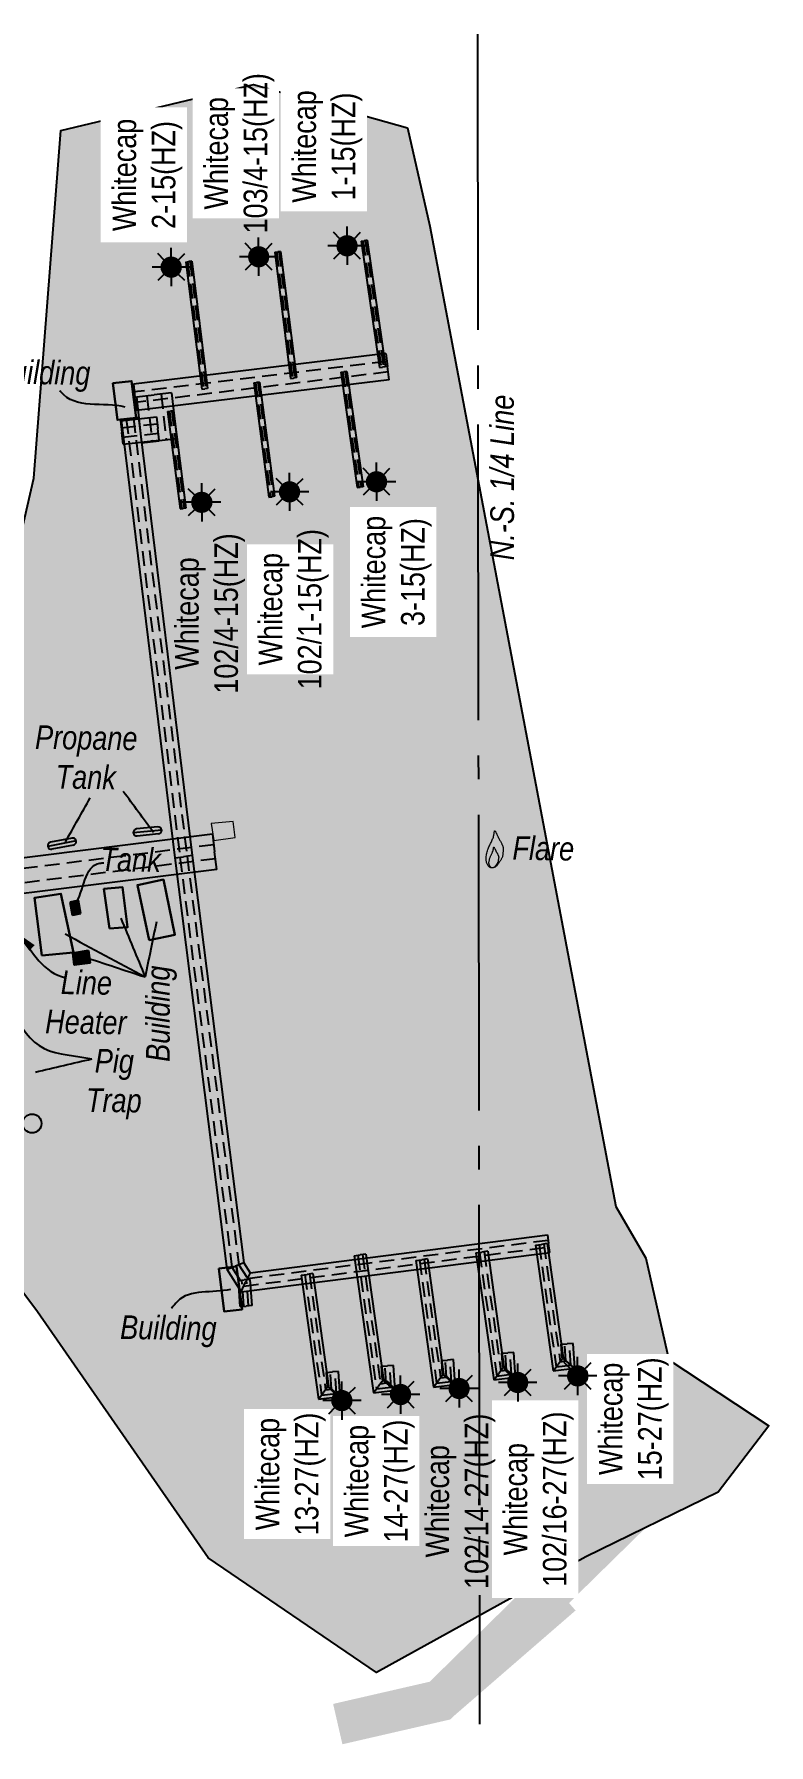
# Model space of a CAD drawing. Extents: x 504673 to 506635, y 6024637 to 6026394.
# Drawn here: x 506324 to 506635, y 6024744 to 6025468 of the extents above; entities that cross this region are included whole.
import ezdxf

# ---------------------------------------------------------------- set-up
doc = ezdxf.new("R2010")
doc.units = 0
doc.header["$LTSCALE"] = 5
doc.linetypes.add('DASHED4', pattern=[1.875, 1.25, -0.625])
doc.linetypes.add('foc-QUARTERLINE', pattern=[33, 25, -3, 2, -3])
doc.layers.get('Defpoints').update_dxf_attribs({"color": 9})
for name, color, linetype, lineweight in [('AS-GENERAL', 48, 'Continuous', 18), ('C-WS-T', 13, 'Continuous', 9), ('T-TEXT', 48, 'Continuous', 18)]:
    doc.layers.add(name, color=color, linetype=linetype, lineweight=lineweight)
for name, color, linetype, true_color in [('AS-PIPE-RACK', 7, 'Continuous', 0xc48aff), ('AS-STRUCTURE-H', 7, 'Continuous', 0xa8a8a8), ('AS-STRUCTURE-T', 7, 'Continuous', 0x454545)]:
    doc.layers.add(name, color=color, linetype=linetype, true_color=true_color)
for name, color, linetype in [('AS-ROADS', 254, 'Continuous'), ('AS-SYMBOL', 7, 'Continuous'), ('C-WS-S', 8, 'Continuous'), ('L-MON', 1, 'Continuous'), ('L-SECQ', 8, 'foc-QUARTERLINE')]:
    doc.layers.add(name, color=color, linetype=linetype)
doc.layers.add('AS-STRUCTURE', color=7, linetype='Continuous', lineweight=30, true_color=0x595959)
doc.styles.add('80CG', font='ARIALN.TTF', dxfattribs={"height": 10})
doc.styles.add('80L', font='ARIALN.TTF', dxfattribs={"height": 10})
doc.dimstyles.new('Compass 5 000', dxfattribs={"dimscale": 5, "dimtxt": 9, "dimasz": 2, "dimexe": 0.2, "dimexo": 0.0625, "dimgap": 0.5, "dimtad": 0, "dimtih": 1, "dimtoh": 1, "dimzin": 0, "dimdsep": 46, "dimtxsty": '80CG', "dimcen": 0.1, "dimse1": 1, "dimse2": 1, "dimclrd": 256, "dimclrt": 256, "dimaunit": 1, "dimadec": 4, "dimazin": 0, "dimtfac": 0.06, "dimtofl": 0, "dimtmove": 0, "dimatfit": 1, "dimfxl": 0.2, "dimtolj": 1, "dimtzin": 0, "dimlwd": -1, "dimarcsym": 0})

# ---------------------------------------------------------------- blocks, each defined once
blk = doc.blocks.new('FLARE')
h = blk.add_hatch(color=255)
h.dxf.hatch_style = 1
h.paths.add_polyline_path([(0.16, 2.41, 0.114147), (0.13, 2.43), (0.11, 2.44, 0.261551), (0.01, 2.42), (0, 2.41, 0.131268), (-0.03, 2.37), (-0.04, 2.35, 0.041497), (-0.05, 2.33), (-0.05, 2.29, 0.015174), (-0.05, 2.29), (-0.06, 2.24, 0.004376), (-0.06, 2.24), (-0.07, 2.18), (-0.08, 2.11), (-0.09, 2.05), (-0.1, 1.98), (-0.12, 1.91), (-0.14, 1.83), (-0.17, 1.76), (-0.19, 1.68), (-0.22, 1.61), (-0.26, 1.53), (-0.29, 1.46), (-0.32, 1.39), (-0.36, 1.32), (-0.39, 1.25, 0.000505), (-0.39, 1.25), (-0.43, 1.18, 0.002398), (-0.43, 1.18), (-0.46, 1.1, 0.004177), (-0.46, 1.1), (-0.5, 1.03, 0.005735), (-0.5, 1.03), (-0.53, 0.95, 0.006994), (-0.53, 0.95), (-0.56, 0.87, 0.00791), (-0.57, 0.87), (-0.6, 0.78, 0.008323), (-0.6, 0.78), (-0.63, 0.69, 0.008095), (-0.63, 0.68), (-0.66, 0.59, 0.008067), (-0.66, 0.59), (-0.68, 0.49, 0.008387), (-0.68, 0.49), (-0.7, 0.39, 0.009056), (-0.71, 0.38), (-0.72, 0.28, 0.010123), (-0.72, 0.28), (-0.74, 0.18, 0.011689), (-0.74, 0.18), (-0.75, 0.08, 0.013925), (-0.75, 0.08), (-0.75, -0.02, 0.016488), (-0.75, -0.02), (-0.75, -0.11, 0.017255), (-0.75, -0.12), (-0.74, -0.2, 0.01735), (-0.74, -0.2), (-0.73, -0.28, 0.017311), (-0.73, -0.29), (-0.71, -0.36, 0.01715), (-0.71, -0.36), (-0.69, -0.43, 0.016886), (-0.69, -0.44), (-0.66, -0.5, 0.016546), (-0.66, -0.5), (-0.63, -0.56, 0.016164), (-0.63, -0.56), (-0.6, -0.61, 0.016329), (-0.6, -0.62), (-0.57, -0.66, 0.018828), (-0.57, -0.67), (-0.54, -0.71, 0.022087), (-0.53, -0.71), (-0.5, -0.75, 0.025345), (-0.49, -0.76), (-0.46, -0.78, 0.028234), (-0.45, -0.79), (-0.42, -0.82, 0.030298), (-0.41, -0.82), (-0.37, -0.84, 0.031129), (-0.36, -0.85), (-0.32, -0.86, 0.030544), (-0.31, -0.87), (-0.27, -0.88, 0.028465), (-0.26, -0.88), (-0.22, -0.89, 0.025311), (-0.21, -0.89), (-0.16, -0.89, 0.02283), (-0.15, -0.89), (-0.11, -0.89, 0.021226), (-0.1, -0.89), (-0.05, -0.88, 0.020401), (-0.04, -0.88), (0, -0.87, 0.020299), (0.01, -0.87), (0.05, -0.85, 0.020911), (0.06, -0.85), (0.11, -0.83, 0.022277), (0.11, -0.83), (0.15, -0.81, 0.023712), (0.16, -0.8), (0.2, -0.78, 0.022408), (0.21, -0.78), (0.24, -0.75, 0.01993), (0.25, -0.74), (0.28, -0.72, 0.017146), (0.28, -0.71), (0.31, -0.68, 0.014211), (0.32, -0.68), (0.35, -0.64, 0.011221), (0.35, -0.64), (0.37, -0.61, 0.008212), (0.38, -0.61), (0.4, -0.57, 0.005172), (0.4, -0.57), (0.42, -0.54, 0.002523), (0.43, -0.54), (0.45, -0.5, 0.001671), (0.45, -0.5), (0.47, -0.47, 0.001229), (0.47, -0.47), (0.49, -0.44, 0.00075), (0.49, -0.44), (0.51, -0.41, 0.00026), (0.51, -0.41), (0.54, -0.37), (0.56, -0.34), (0.58, -0.3), (0.61, -0.27), (0.63, -0.23, 0.001311), (0.63, -0.23), (0.66, -0.19, 0.003726), (0.66, -0.19), (0.69, -0.15, 0.006065), (0.69, -0.14), (0.72, -0.1, 0.008452), (0.72, -0.1), (0.74, -0.05, 0.010991), (0.75, -0.05), (0.77, 0, 0.013767), (0.77, 0), (0.79, 0.05, 0.016839), (0.8, 0.05), (0.81, 0.1, 0.019104), (0.82, 0.11), (0.83, 0.15, 0.016987), (0.83, 0.16), (0.84, 0.21, 0.013636), (0.84, 0.21), (0.85, 0.26, 0.010244), (0.85, 0.27), (0.86, 0.31, 0.006846), (0.86, 0.32), (0.86, 0.37, 0.003419), (0.86, 0.37), (0.86, 0.41), (0.87, 0.46), (0.87, 0.5), (0.88, 0.54), (0.88, 0.59), (0.89, 0.63, 0.001278), (0.89, 0.63), (0.89, 0.67, 0.004735), (0.89, 0.67), (0.9, 0.71, 0.008354), (0.9, 0.72), (0.9, 0.76, 0.012059), (0.9, 0.76), (0.9, 0.8, 0.015712), (0.9, 0.81), (0.9, 0.85, 0.018457), (0.9, 0.85), (0.9, 0.89, 0.018102), (0.9, 0.9), (0.89, 0.94, 0.016533), (0.89, 0.95), (0.88, 0.99, 0.014576), (0.88, 0.99), (0.87, 1.03, 0.012435), (0.86, 1.04), (0.85, 1.08, 0.010283), (0.85, 1.09), (0.83, 1.13, 0.00824), (0.83, 1.13), (0.81, 1.18, 0.00638), (0.81, 1.18), (0.78, 1.23, 0.004735), (0.78, 1.23), (0.76, 1.29, 0.003388), (0.75, 1.29), (0.73, 1.34, 0.002345), (0.73, 1.34), (0.7, 1.4, 0.001492), (0.7, 1.4), (0.67, 1.46, 0.000746), (0.67, 1.46), (0.63, 1.51), (0.6, 1.57), (0.57, 1.62), (0.55, 1.68), (0.52, 1.73), (0.49, 1.78), (0.47, 1.83), (0.45, 1.87), (0.42, 1.92), (0.4, 1.97), (0.38, 2.02), (0.35, 2.08, 0.000332), (0.35, 2.08), (0.33, 2.13, 0.001849), (0.33, 2.13), (0.3, 2.19, 0.0038), (0.3, 2.19), (0.27, 2.24, 0.006473), (0.27, 2.24), (0.25, 2.29, 0.010865), (0.24, 2.3), (0.22, 2.34, 0.019524), (0.22, 2.34), (0.19, 2.38, 0.041077), (0.18, 2.39)])
at = {"color": 13, "flags": 128}
for points in [[(0.11, -0.72), (0.07, -0.74), (0.03, -0.76), (-0.02, -0.77), (-0.07, -0.78), (-0.11, -0.79), (-0.16, -0.79), (-0.2, -0.79), (-0.25, -0.78), (-0.29, -0.77), (-0.32, -0.76), (-0.36, -0.74), (-0.4, -0.71), (-0.43, -0.68), (-0.46, -0.65), (-0.49, -0.61), (-0.52, -0.56), (-0.54, -0.51), (-0.57, -0.46), (-0.59, -0.4), (-0.61, -0.33), (-0.63, -0.26), (-0.64, -0.19), (-0.65, -0.11), (-0.65, -0.02), (-0.65, 0.07), (-0.64, 0.17), (-0.63, 0.27), (-0.61, 0.36), (-0.58, 0.46), (-0.56, 0.56), (-0.53, 0.66), (-0.5, 0.75), (-0.47, 0.83), (-0.44, 0.91), (-0.41, 0.99), (-0.37, 1.06), (-0.34, 1.13), (-0.3, 1.2), (-0.27, 1.27), (-0.23, 1.34), (-0.2, 1.42), (-0.16, 1.49), (-0.13, 1.57), (-0.1, 1.65), (-0.07, 1.73), (-0.04, 1.8), (-0.02, 1.88), (0, 1.96), (0.01, 2.03), (0.02, 2.1), (0.03, 2.17), (0.04, 2.22), (0.05, 2.27), (0.05, 2.31), (0.06, 2.34), (0.08, 2.35), (0.09, 2.34), (0.11, 2.32), (0.13, 2.29), (0.16, 2.25), (0.18, 2.2), (0.21, 2.14), (0.24, 2.09), (0.26, 2.03), (0.29, 1.98), (0.31, 1.93), (0.33, 1.88), (0.36, 1.83), (0.38, 1.78), (0.41, 1.73), (0.43, 1.68), (0.46, 1.63), (0.49, 1.58), (0.52, 1.52), (0.55, 1.47), (0.58, 1.41), (0.61, 1.35), (0.64, 1.3), (0.67, 1.24), (0.69, 1.19), (0.72, 1.14), (0.74, 1.09), (0.75, 1.05), (0.77, 1), (0.78, 0.96), (0.79, 0.92), (0.8, 0.88), (0.8, 0.84), (0.8, 0.8), (0.8, 0.76), (0.8, 0.72), (0.79, 0.68), (0.79, 0.64), (0.78, 0.6), (0.78, 0.56), (0.77, 0.51), (0.77, 0.47), (0.76, 0.42), (0.76, 0.37), (0.76, 0.33), (0.75, 0.28), (0.74, 0.23), (0.73, 0.18), (0.72, 0.13), (0.7, 0.09), (0.68, 0.04), (0.66, 0), (0.63, -0.05), (0.61, -0.09), (0.58, -0.13), (0.55, -0.17), (0.53, -0.21), (0.5, -0.25), (0.48, -0.28), (0.45, -0.32), (0.43, -0.35), (0.41, -0.38), (0.39, -0.42), (0.37, -0.45), (0.34, -0.48), (0.32, -0.51), (0.3, -0.55), (0.27, -0.58), (0.24, -0.61), (0.21, -0.64), (0.18, -0.67), (0.15, -0.7)], [(0.02, -0.75), (-0.01, -0.76), (-0.03, -0.77), (-0.05, -0.78), (-0.08, -0.78), (-0.11, -0.79), (-0.13, -0.79), (-0.16, -0.79), (-0.18, -0.78), (-0.2, -0.78), (-0.23, -0.77), (-0.25, -0.76), (-0.26, -0.74), (-0.28, -0.73), (-0.3, -0.71), (-0.32, -0.69), (-0.33, -0.66), (-0.35, -0.63), (-0.36, -0.6), (-0.37, -0.57), (-0.39, -0.53), (-0.4, -0.49), (-0.4, -0.45), (-0.41, -0.41), (-0.41, -0.36), (-0.41, -0.31), (-0.4, -0.25), (-0.39, -0.2), (-0.38, -0.14), (-0.37, -0.09), (-0.36, -0.03), (-0.34, 0.02), (-0.32, 0.07), (-0.31, 0.12), (-0.29, 0.16), (-0.27, 0.21), (-0.25, 0.25), (-0.23, 0.29), (-0.21, 0.33), (-0.19, 0.37), (-0.17, 0.41), (-0.15, 0.45), (-0.14, 0.49), (-0.12, 0.53), (-0.1, 0.58), (-0.08, 0.62), (-0.07, 0.66), (-0.06, 0.71), (-0.05, 0.75), (-0.04, 0.79), (-0.03, 0.83), (-0.03, 0.87), (-0.02, 0.9), (-0.02, 0.93), (-0.01, 0.95), (-0.01, 0.96), (0, 0.97), (0.01, 0.96), (0.02, 0.95), (0.03, 0.94), (0.04, 0.91), (0.06, 0.88), (0.07, 0.86), (0.09, 0.82), (0.1, 0.79), (0.12, 0.76), (0.13, 0.74), (0.14, 0.71), (0.16, 0.68), (0.17, 0.65), (0.18, 0.63), (0.2, 0.6), (0.21, 0.57), (0.23, 0.54), (0.25, 0.51), (0.26, 0.47), (0.28, 0.44), (0.3, 0.41), (0.31, 0.38), (0.33, 0.35), (0.34, 0.32), (0.36, 0.29), (0.37, 0.27), (0.38, 0.24), (0.39, 0.22), (0.39, 0.19), (0.4, 0.17), (0.4, 0.15), (0.41, 0.13), (0.41, 0.1), (0.41, 0.08), (0.4, 0.06), (0.4, 0.04), (0.4, 0.01), (0.39, -0.01), (0.39, -0.03), (0.39, -0.06), (0.39, -0.08), (0.38, -0.11), (0.38, -0.14), (0.38, -0.16), (0.38, -0.19), (0.37, -0.22), (0.37, -0.24), (0.36, -0.27), (0.35, -0.3), (0.34, -0.32), (0.32, -0.35), (0.31, -0.37), (0.3, -0.4), (0.28, -0.42), (0.27, -0.44), (0.25, -0.46), (0.24, -0.48), (0.22, -0.5), (0.21, -0.52), (0.2, -0.54), (0.19, -0.56), (0.17, -0.58), (0.16, -0.6), (0.15, -0.61), (0.14, -0.63), (0.12, -0.65), (0.11, -0.67), (0.09, -0.69), (0.08, -0.7), (0.06, -0.72), (0.04, -0.74)]]:
    blk.add_lwpolyline(points, close=True, dxfattribs=at)
blk = doc.blocks.new('*U434')
at = {"color": 48}
for p, q in [((4.09, 1.4), (0.47, 0.7)), ((4.32, 0.22), (0.7, -0.47))]:
    blk.add_line(p, q, dxfattribs=at)
for centre, start, end in [((0.59, 0.11), 100.96, 280.96), ((4.2, 0.81), 280.96, 460.96)]:
    blk.add_arc(centre, 0.6, start, end, dxfattribs=at)
at = {"layer": 'Defpoints'}
blk.add_line((4.79, 0.93), (0, 0), dxfattribs=at)
blk = doc.blocks.new('*U435')
at = {"color": 48}
for p, q in [((4.16, 1), (0.54, 0.65)), ((4.28, -0.2), (0.65, -0.54))]:
    blk.add_line(p, q, dxfattribs=at)
for centre, start, end in [((0.6, 0.06), 95.4291, 275.4291), ((4.22, 0.4), 275.4291, 455.4291)]:
    blk.add_arc(centre, 0.6, start, end, dxfattribs=at)
at = {"layer": 'Defpoints'}
blk.add_line((4.82, 0.46), (0, 0), dxfattribs=at)
blk = doc.blocks.new('GAS')
h = blk.add_hatch(color=255)
h.dxf.hatch_style = 1
edge = h.paths.add_edge_path()
edge.add_arc((0, 0), 0.9, 0, 360)
for p, q in [((0, 0.81), (0, 1.62)), ((-0.81, 0), (-1.62, 0)), ((-0.57, 0.57), (-1.14, 1.14)), ((0.57, 0.57), (1.14, 1.14)), ((1.62, 0), (0.81, 0)), ((-0.57, -0.57), (-1.14, -1.14)), ((0, -0.81), (0, -1.62)), ((1.14, -1.14), (0.57, -0.57))]:
    blk.add_line(p, q)
blk.add_circle((0, 0), 0.8)
blk = doc.blocks.new('PLIA')
at = {"color": 255, "const_width": 1}
blk.add_lwpolyline([(-0.5, 0, 1), (0.5, 0, 1)], format="xyb", close=True, dxfattribs=at)
blk = doc.blocks.new('PLIAA')
blk.add_blockref('PLIA', (0, 0))
blk = doc.blocks.new('PLIB')
at = {"color": 1}
blk.add_circle((0, 0), 0.8, dxfattribs=at)
blk = doc.blocks.new('PLIBB')
blk.add_blockref('PLIB', (0, 0))
blk = doc.blocks.new('PLICC')
for name in ['PLIAA', 'PLIBB']:
    blk.add_blockref(name, (0, 0))
blk = doc.blocks.new('PLI')
blk.add_blockref('PLICC', (0, 0))

msp = doc.modelspace()

# ---------------------------------------------------------------- hatches: boundary and pattern name
at = {"layer": 'AS-ROADS'}
h = msp.add_hatch(color=256, dxfattribs=at)
h.dxf.hatch_style = 1
h.paths.add_polyline_path([(506569.951, 6024971.888), (506582.566, 6024950.043), (506592.338, 6024907.058), (506634.543, 6024879.225), (506613.168, 6024851.098), (506557.256, 6024823.828), (506468.688, 6024774.868), (506397.636, 6024823.4), (506325.456, 6024927.423), (506226.121, 6025060.128), (506186.788, 6025133.163), (506188.781, 6025170.358), (506308.168, 6025211.508), (506323.906, 6025279.883), (506335.376, 6025426.883), (506416.838, 6025446.323), (506481.883, 6025427.985), (506491.356, 6025386.37)])
at = {"layer": 'AS-STRUCTURE-H'}
h = msp.add_hatch(color=256, dxfattribs=at)
h.dxf.hatch_style = 1
h.paths.add_polyline_path([(506367.211, 6025305.375), (506365.263, 6025320.883), (506357.331, 6025319.97), (506359.276, 6025304.44)])
h = msp.add_hatch(color=256, dxfattribs=at)
h.dxf.hatch_style = 1
h.paths.add_polyline_path([(506327.343, 6025078.023), (506324.241, 6025102.423), (506335.346, 6025104.093), (506340.676, 6025079.275)])
h = msp.add_hatch(color=256, dxfattribs=at)
h.dxf.hatch_style = 1
h.paths.add_polyline_path([(506355.863, 6025089.46), (506353.528, 6025106.16), (506361.416, 6025106.875), (506363.571, 6025089.99)])
h = msp.add_hatch(color=256, dxfattribs=at)
h.dxf.hatch_style = 1
h.paths.add_polyline_path([(506372.608, 6025084.48), (506367.741, 6025107.798), (506378.721, 6025110.09), (506383.589, 6025086.772)])
h = msp.add_hatch(color=256, dxfattribs=at)
h.dxf.hatch_style = 1
h.paths.add_polyline_path([(506339.261, 6025100.615), (506342.678, 6025101.323), (506343.638, 6025095.768), (506340.333, 6025095.105)])
h = msp.add_hatch(color=256, dxfattribs=at)
h.dxf.hatch_style = 1
h.paths.add_polyline_path([(506347.068, 6025080.093), (506347.801, 6025074.97), (506341.008, 6025074.07), (506340.391, 6025079.005)])
h = msp.add_hatch(color=256, dxfattribs=at)
h.dxf.hatch_style = 1
h.paths.add_polyline_path([(506402.118, 6024945.625), (506404.313, 6024927.538), (506411.926, 6024928.373), (506409.596, 6024946.473)])

# ---------------------------------------------------------------- linework, layer by layer
at = {"layer": 'AS-GENERAL', "flags": 128}
msp.add_lwpolyline([(506408.963, 6025127.95), (506408.211, 6025134.67), (506398.908, 6025133.825), (506399.976, 6025126.618)], close=True, dxfattribs=at)
at = {"layer": 'AS-PIPE-RACK', "linetype": 'Continuous'}
for p, q in [((506462.276, 6025380.047), (506463.512, 6025380.227)), ((506462.276, 6025380.047), (506470.033, 6025326.562)), ((506464.748, 6025380.406), (506463.512, 6025380.227)), ((506464.748, 6025380.406), (506472.506, 6025326.921)), ((506388.18, 6025371.217), (506389.419, 6025371.373)), ((506388.18, 6025371.217), (506394.92, 6025317.471)), ((506390.659, 6025371.528), (506389.419, 6025371.373)), ((506390.659, 6025371.528), (506397.399, 6025317.781)), ((506425.77, 6025375.378), (506427.01, 6025375.534)), ((506425.77, 6025375.378), (506432.46, 6025322.027)), ((506428.249, 6025375.689), (506427.01, 6025375.534)), ((506428.249, 6025375.689), (506434.94, 6025322.337)), ((506472.718, 6025332.58), (506365.991, 6025319.628)), ((506472.718, 6025332.58), (506473.395, 6025326.999)), ((506474.072, 6025321.418), (506367.346, 6025308.466)), ((506432.46, 6025322.027), (506433.7, 6025322.182)), ((506434.94, 6025322.337), (506433.7, 6025322.182)), ((506453.733, 6025324.59), (506454.97, 6025324.763)), ((506453.733, 6025324.59), (506460.576, 6025275.819)), ((506456.207, 6025324.937), (506454.97, 6025324.763)), ((506456.207, 6025324.937), (506463.05, 6025276.166)), ((506470.033, 6025326.562), (506471.269, 6025326.741)), ((506472.506, 6025326.921), (506471.269, 6025326.741)), ((506474.072, 6025321.418), (506473.395, 6025326.999)), ((506365.991, 6025319.628), (506366.668, 6025314.047)), ((506367.346, 6025308.466), (506366.668, 6025314.047)), ((506367.28, 6025314.18), (506374.729, 6025315.025)), ((506367.28, 6025314.18), (506369.48, 6025294.787)), ((506382.177, 6025315.87), (506374.729, 6025315.025)), ((506382.177, 6025315.87), (506384.376, 6025296.477)), ((506394.92, 6025317.471), (506396.159, 6025317.626)), ((506397.399, 6025317.781), (506396.159, 6025317.626)), ((506416.848, 6025320.123), (506418.086, 6025320.287)), ((506416.848, 6025320.123), (506423.228, 6025271.838)), ((506419.325, 6025320.451), (506418.086, 6025320.287)), ((506419.325, 6025320.451), (506425.705, 6025272.165)), ((506380.474, 6025307.96), (506381.713, 6025308.119)), ((506380.474, 6025307.96), (506385.76, 6025266.845)), ((506382.952, 6025308.278), (506381.713, 6025308.119)), ((506382.952, 6025308.278), (506388.239, 6025267.163)), ((506360.565, 6025304.123), (506375.775, 6025305.835)), ((506360.565, 6025304.123), (506361.124, 6025299.157)), ((506360.778, 6025304.509), (506364.499, 6025304.965)), ((506360.778, 6025304.509), (506383.467, 6025119.338)), ((506361.683, 6025294.191), (506361.124, 6025299.157)), ((506368.219, 6025305.421), (506364.499, 6025304.965)), ((506368.219, 6025305.421), (506390.908, 6025120.249)), ((506375.775, 6025305.835), (506376.334, 6025300.869)), ((506376.893, 6025295.903), (506376.334, 6025300.869)), ((506361.683, 6025294.191), (506376.893, 6025295.903)), ((506369.48, 6025294.787), (506376.928, 6025295.632)), ((506384.376, 6025296.477), (506376.928, 6025295.632)), ((506423.228, 6025271.838), (506424.467, 6025272.002)), ((506425.705, 6025272.165), (506424.467, 6025272.002)), ((506460.576, 6025275.819), (506461.813, 6025275.993)), ((506463.05, 6025276.166), (506461.813, 6025275.993)), ((506385.76, 6025266.845), (506386.999, 6025267.004)), ((506388.239, 6025267.163), (506386.999, 6025267.004)), ((506399.395, 6025129.316), (506308.697, 6025117.933)), ((506399.395, 6025129.316), (506400.329, 6025121.879)), ((506383.467, 6025119.338), (506387.187, 6025119.793)), ((506383.469, 6025119.322), (506387.187, 6025119.793)), ((506383.469, 6025119.322), (506405.508, 6024945.427)), ((506390.906, 6025120.265), (506387.187, 6025119.793)), ((506390.908, 6025120.249), (506387.187, 6025119.793)), ((506390.906, 6025120.265), (506412.734, 6024948.028)), ((506401.262, 6025114.441), (506400.329, 6025121.879)), ((506401.262, 6025114.441), (506310.564, 6025103.058)), ((506415.349, 6024943.902), (506541.011, 6024959.943)), ((506541.011, 6024959.943), (506541.486, 6024956.225)), ((506411.569, 6024935.862), (506541.961, 6024952.507)), ((506464.301, 6024951.774), (506461.826, 6024951.428)), ((506464.301, 6024951.774), (506471.722, 6024898.644)), ((506510.795, 6024952.277), (506513.27, 6024952.623)), ((506510.795, 6024952.277), (506518.3, 6024898.55)), ((506515.745, 6024952.969), (506513.27, 6024952.623)), ((506515.745, 6024952.969), (506522.569, 6024904.108)), ((506535.956, 6024955.489), (506538.43, 6024955.835)), ((506535.956, 6024955.489), (506543.374, 6024902.38)), ((506540.905, 6024956.18), (506538.43, 6024955.835)), ((506540.905, 6024956.18), (506547.643, 6024907.938)), ((506541.961, 6024952.507), (506541.486, 6024956.225)), ((506405.508, 6024945.427), (506409.121, 6024946.728)), ((506405.508, 6024945.427), (506411.569, 6024935.862)), ((506412.734, 6024948.028), (506409.121, 6024946.728)), ((506412.734, 6024948.028), (506415.349, 6024943.902)), ((506459.352, 6024951.083), (506461.826, 6024951.428)), ((506459.352, 6024951.083), (506467.453, 6024893.085)), ((506485.377, 6024949.033), (506487.852, 6024949.378)), ((506485.377, 6024949.033), (506492.855, 6024895.493)), ((506490.326, 6024949.724), (506487.852, 6024949.378)), ((506490.326, 6024949.724), (506497.125, 6024901.051)), ((506410.37, 6024940.643), (506412.862, 6024940.824)), ((506411.17, 6024929.639), (506410.37, 6024940.643)), ((506411.569, 6024935.862), (506413.459, 6024939.882)), ((506415.354, 6024941.005), (506412.862, 6024940.824)), ((506415.349, 6024943.902), (506413.459, 6024939.882)), ((506416.154, 6024930.002), (506415.354, 6024941.005)), ((506436.923, 6024942.847), (506439.397, 6024943.193)), ((506436.923, 6024942.847), (506444.24, 6024890.459)), ((506441.872, 6024943.539), (506439.397, 6024943.193)), ((506441.872, 6024943.539), (506448.51, 6024896.018)), ((506416.154, 6024930.002), (506413.662, 6024929.821)), ((506411.17, 6024929.639), (506413.662, 6024929.821)), ((506521.745, 6024909.855), (506524.238, 6024910.027)), ((506522.144, 6024904.056), (506521.745, 6024909.855)), ((506526.73, 6024910.199), (506524.238, 6024910.027)), ((506527.456, 6024899.673), (506526.73, 6024910.199)), ((506546.819, 6024913.685), (506549.312, 6024913.857)), ((506547.218, 6024907.886), (506546.819, 6024913.685)), ((506551.804, 6024914.029), (506549.312, 6024913.857)), ((506552.53, 6024903.502), (506551.804, 6024914.029)), ((506447.685, 6024901.765), (506450.178, 6024901.936)), ((506448.085, 6024895.966), (506447.685, 6024901.765)), ((506452.671, 6024902.108), (506450.178, 6024901.936)), ((506453.396, 6024891.582), (506452.671, 6024902.108)), ((506470.898, 6024904.391), (506473.391, 6024904.562)), ((506471.297, 6024898.592), (506470.898, 6024904.391)), ((506475.883, 6024904.734), (506473.391, 6024904.562)), ((506476.609, 6024894.208), (506475.883, 6024904.734)), ((506497.125, 6024901.051), (506494.99, 6024898.272)), ((506496.3, 6024906.798), (506498.793, 6024906.97)), ((506496.7, 6024900.999), (506496.3, 6024906.798)), ((506497.125, 6024901.051), (506496.7, 6024900.999)), ((506501.286, 6024907.141), (506498.793, 6024906.97)), ((506502.011, 6024896.615), (506501.286, 6024907.141)), ((506518.3, 6024898.55), (506520.435, 6024901.329)), ((506522.569, 6024904.108), (506520.435, 6024901.329)), ((506522.569, 6024904.108), (506522.144, 6024904.056)), ((506522.144, 6024904.056), (506524.8, 6024901.865)), ((506527.456, 6024899.673), (506524.8, 6024901.865)), ((506543.374, 6024902.38), (506545.509, 6024905.159)), ((506543.374, 6024902.38), (506552.53, 6024903.502)), ((506547.643, 6024907.938), (506545.509, 6024905.159)), ((506547.643, 6024907.938), (506547.218, 6024907.886)), ((506547.218, 6024907.886), (506549.874, 6024905.694)), ((506552.53, 6024903.502), (506549.874, 6024905.694)), ((506448.51, 6024896.018), (506446.375, 6024893.238)), ((506448.51, 6024896.018), (506448.085, 6024895.966)), ((506448.085, 6024895.966), (506450.74, 6024893.774)), ((506467.453, 6024893.085), (506469.588, 6024895.865)), ((506467.453, 6024893.085), (506476.609, 6024894.208)), ((506471.722, 6024898.644), (506469.588, 6024895.865)), ((506471.722, 6024898.644), (506471.297, 6024898.592)), ((506471.297, 6024898.592), (506473.953, 6024896.4)), ((506476.609, 6024894.208), (506473.953, 6024896.4)), ((506492.855, 6024895.493), (506494.99, 6024898.272)), ((506492.855, 6024895.493), (506502.011, 6024896.615)), ((506496.7, 6024900.999), (506499.355, 6024898.807)), ((506502.011, 6024896.615), (506499.355, 6024898.807)), ((506518.3, 6024898.55), (506527.456, 6024899.673)), ((506444.24, 6024890.459), (506446.375, 6024893.238)), ((506444.24, 6024890.459), (506453.396, 6024891.582)), ((506453.396, 6024891.582), (506450.74, 6024893.774))]:
    msp.add_line(p, q, dxfattribs=at)
at = {"layer": 'AS-PIPE-RACK', "linetype": 'DASHED4'}
for p, q in [((506463.017, 6025380.155), (506470.775, 6025326.67)), ((506464.006, 6025380.298), (506471.764, 6025326.813)), ((506388.924, 6025371.311), (506395.663, 6025317.564)), ((506389.915, 6025371.435), (506396.655, 6025317.688)), ((506426.514, 6025375.472), (506433.204, 6025322.12)), ((506427.505, 6025375.596), (506434.196, 6025322.244)), ((506473.124, 6025329.232), (506366.398, 6025316.279)), ((506473.666, 6025324.767), (506366.939, 6025311.815)), ((506454.475, 6025324.694), (506461.318, 6025275.923)), ((506455.465, 6025324.833), (506462.308, 6025276.062)), ((506371.749, 6025314.687), (506373.949, 6025295.294)), ((506377.708, 6025315.363), (506379.907, 6025295.97)), ((506417.591, 6025320.222), (506423.972, 6025271.936)), ((506418.582, 6025320.353), (506424.962, 6025272.067)), ((506381.218, 6025308.055), (506386.504, 6025266.94)), ((506382.209, 6025308.183), (506387.495, 6025267.068)), ((506360.901, 6025301.144), (506376.11, 6025302.856)), ((506361.348, 6025297.171), (506376.558, 6025298.883)), ((506363.011, 6025304.783), (506385.699, 6025119.611)), ((506365.987, 6025305.147), (506388.676, 6025119.976)), ((506399.955, 6025124.854), (506309.258, 6025113.471)), ((506400.702, 6025118.904), (506310.004, 6025107.521)), ((506385.7, 6025119.605), (506407.676, 6024946.207)), ((506388.675, 6025119.982), (506410.566, 6024947.248)), ((506412.703, 6024938.274), (506541.676, 6024954.738)), ((506414.215, 6024941.49), (506541.296, 6024957.712)), ((506512.28, 6024952.485), (506519.581, 6024900.218)), ((506514.26, 6024952.761), (506521.288, 6024902.441)), ((506537.44, 6024955.696), (506544.655, 6024904.047)), ((506539.42, 6024955.973), (506546.363, 6024906.271)), ((506407.676, 6024946.207), (506412.703, 6024938.274)), ((506410.566, 6024947.248), (506414.215, 6024941.49)), ((506460.837, 6024951.29), (506468.734, 6024894.753)), ((506462.816, 6024951.567), (506470.441, 6024896.976)), ((506486.862, 6024949.24), (506494.136, 6024897.16)), ((506488.841, 6024949.517), (506495.844, 6024899.383)), ((506412.665, 6024929.748), (506411.865, 6024940.751)), ((506414.659, 6024929.893), (506413.859, 6024940.896)), ((506438.407, 6024943.055), (506445.521, 6024892.127)), ((506440.387, 6024943.331), (506447.229, 6024894.35)), ((506523.738, 6024902.741), (506523.24, 6024909.959)), ((506525.862, 6024900.988), (506525.235, 6024910.096)), ((506548.812, 6024906.571), (506548.315, 6024913.788)), ((506550.936, 6024904.817), (506550.309, 6024913.926)), ((506449.678, 6024894.65), (506449.181, 6024901.868)), ((506451.802, 6024892.897), (506451.175, 6024902.005)), ((506472.891, 6024897.276), (506472.393, 6024904.494)), ((506475.015, 6024895.523), (506474.388, 6024904.631)), ((506498.293, 6024899.684), (506497.796, 6024906.901)), ((506500.418, 6024897.93), (506499.79, 6024907.038)), ((506521.288, 6024902.441), (506523.738, 6024902.741)), ((506544.655, 6024904.047), (506550.936, 6024904.817)), ((506546.363, 6024906.271), (506548.812, 6024906.571)), ((506447.229, 6024894.35), (506449.678, 6024894.65)), ((506468.734, 6024894.753), (506475.015, 6024895.523)), ((506470.441, 6024896.976), (506472.891, 6024897.276)), ((506494.136, 6024897.16), (506500.418, 6024897.93)), ((506495.844, 6024899.383), (506498.293, 6024899.684)), ((506519.581, 6024900.218), (506525.862, 6024900.988)), ((506445.521, 6024892.127), (506451.802, 6024892.897))]:
    msp.add_line(p, q, dxfattribs=at)
at = {"layer": 'AS-ROADS', "flags": 128}
msp.add_lwpolyline([(506569.951, 6024971.888), (506582.566, 6024950.043), (506592.338, 6024907.058), (506634.543, 6024879.225), (506613.168, 6024851.098), (506557.256, 6024823.828), (506468.688, 6024774.868), (506397.636, 6024823.4), (506325.456, 6024927.423), (506226.121, 6025060.128), (506186.788, 6025133.163), (506188.781, 6025170.358), (506308.168, 6025211.508), (506323.906, 6025279.883), (506335.376, 6025426.883), (506416.838, 6025446.323), (506481.883, 6025427.985), (506491.356, 6025386.37)], close=True, dxfattribs=at)
at = {"layer": 'AS-ROADS', "const_width": 17.5, "flags": 128}
for points in [[(506452.385, 6024753.053), (506495.591, 6024762.988), (506577.451, 6024843.346)], [(506452.385, 6024753.053), (506495.591, 6024762.988), (506547.148, 6024807.69)]]:
    msp.add_lwpolyline(points, dxfattribs=at)
at = {"layer": 'AS-STRUCTURE', "flags": 128}
for points in [[(506367.211, 6025305.375), (506365.263, 6025320.883), (506357.331, 6025319.97), (506359.276, 6025304.44)], [(506327.343, 6025078.023), (506324.241, 6025102.423), (506335.346, 6025104.093), (506340.676, 6025079.275)], [(506355.863, 6025089.46), (506353.528, 6025106.16), (506361.416, 6025106.875), (506363.571, 6025089.99)], [(506372.608, 6025084.48), (506367.741, 6025107.798), (506378.721, 6025110.09), (506383.589, 6025086.772)], [(506339.261, 6025100.615), (506342.678, 6025101.323), (506343.638, 6025095.768), (506340.333, 6025095.105), (506339.261, 6025100.615)], [(506347.068, 6025080.093), (506347.801, 6025074.97), (506341.008, 6025074.07), (506340.391, 6025079.005)], [(506402.118, 6024945.625), (506404.313, 6024927.538), (506411.926, 6024928.373), (506409.596, 6024946.473)]]:
    msp.add_lwpolyline(points, close=True, dxfattribs=at)
at = {"layer": 'L-SECQ'}
msp.add_line((506511.407, 6025467.541), (506512.3, 6024753.053), dxfattribs=at)

# ---------------------------------------------------------------- block references
at = {"layer": 'AS-GENERAL', "xscale": 4.997323499999958, "yscale": 4.997323499999958, "zscale": 4.997323499999958}
msp.add_blockref('FLARE', (506518.343, 6025119.033), dxfattribs=at)
at = {"layer": 'AS-SYMBOL', "xscale": 2.499999999999978, "yscale": 2.499999999999978, "zscale": 2.499999999999978}
for name, p in [('*U434', (506329.843, 6025124.153)), ('*U435', (506365.948, 6025129.89))]:
    msp.add_blockref(name, p, dxfattribs=at)
at = {"layer": 'C-WS-S', "xscale": 4.997323499999958, "yscale": 4.997323499999958, "zscale": 4.997323499999958}
for p in [(506456.301, 6025378.093), (506394.898, 6025269.62), (506432.003, 6025274.06), (506503.648, 6024894.94)]:
    msp.add_blockref('GAS', p, dxfattribs=at)
at = {"layer": 'L-MON', "xscale": 4.997323649999977, "yscale": 4.997323649999977, "zscale": 4.997323649999977}
msp.add_blockref('PLI', (506323.171, 6025006.998), dxfattribs=at)

# ---------------------------------------------------------------- texts
at = {"layer": 'AS-STRUCTURE-T', "char_height": 9.99465, "width": 28.79441, "attachment_point": 2, "style": '80L'}
for s, insert, rotation in [('{\\fArial Narrow|b0|i1|c0|p34;Building}', (506327.548, 6025329.537), 359.1988), ('{\\fArial Narrow|b0|i1|c0|p34; Tank}', (506363.329, 6025123.559), 359.1988), ('{\\fArial Narrow|b0|i1|c0|p34;Line Heater}', (506346.222, 6025071.557), 359.1988), ('{\\fArial Narrow|b0|i1|c0|p34;Building}', (506371.385, 6025053.394), 90), ('{\\fArial Narrow|b0|i1|c0|p34;Building}', (506380.861, 6024925.6), 359.1988)]:
    msp.add_mtext(s, dxfattribs=dict(at, insert=insert, rotation=rotation))
at = {"layer": 'L-SECQ', "insert": (506516.834, 6025280.113), "char_height": 9.99465, "width": 69.82386, "attachment_point": 2, "rotation": 90.071644, "style": '80L'}
msp.add_mtext('{\\fArial Narrow|b0|i1|c0|p34;N.-S. 1/4 Line}', dxfattribs=at)
at = {"layer": 'T-TEXT', "char_height": 9.99465, "width": 28.79441, "attachment_point": 2, "rotation": 359.1988, "style": '80L'}
for s, insert in [('{\\fArial Narrow|b0|i1|c0|p34;Propane Tank}', (506346.179, 6025175.074)), ('{\\fArial Narrow|b0|i1|c0|p34;Flare}', (506539.341, 6025128.304)), ('{\\fArial Narrow|b0|i1|c0|p34;Pig Trap}', (506358.05, 6025038.438))]:
    msp.add_mtext(s, dxfattribs=dict(at, insert=insert))

# ---------------------------------------------------------------- leaders
at = {"layer": 'AS-STRUCTURE-T', "path_type": 1}
for points in [[(506362.603, 6025309.916), (506335.47, 6025316.254), (506335.028, 6025316.843)], [(506341.574, 6025099.409), (506351.809, 6025117.035), (506353.454, 6025117.218)], [(506360.685, 6025093.779), (506370.96, 6025068.941)], [(506375.754, 6025092.312), (506370.96, 6025068.941)], [(506315.978, 6025088.158), (506335.612, 6025069.134), (506337.403, 6025068.72)], [(506337.2, 6025087.13), (506370.96, 6025068.941)], [(506345.224, 6025077.449), (506370.96, 6025068.941)]]:
    msp.add_leader(points, dimstyle='Compass 5 000', dxfattribs=at)
msp.add_leader([(506407.016, 6024936.799), (506384.585, 6024931.776), (506382.13, 6024928.786)], dimstyle='Compass 5 000', override={"dimgap": 0.5, "dimtad": 0}, dxfattribs=at)
at = {"layer": 'T-TEXT', "path_type": 1}
for points in [[(506374.559, 6025129.967), (506361.753, 6025147.358)], [(506337.345, 6025126.138), (506347.743, 6025144.624)], [(506304.94, 6025075.219), (506328.304, 6025038.643), (506348.513, 6025034.321)]]:
    msp.add_leader(points, dimstyle='Compass 5 000', override={"dimgap": 0.5, "dimtad": 0}, dxfattribs=at)
msp.add_leader([(506324.585, 6025028.727), (506348.513, 6025034.321)], dimstyle='Compass 5 000', dxfattribs=at)

# ---------------------------------------------------------------- next in the draw order: texts
at = {"layer": 'C-WS-T', "char_height": 9.9518, "attachment_point": 1, "rotation": 90, "style": '80L', "bg_fill": 2}
for s, width, insert in [('\\pxqc;Whitecap\\P2-15(HZ)', 47.15672, (506357.211, 6025384.456)), ('\\pxqc;Whitecap\\P3-15(HZ)', 45.0048, (506462.525, 6025217.638)), ('\\pxqc;Whitecap\\P102/1-15(HZ)', 45.0048, (506418.946, 6025201.929)), ('\\pxqc;Whitecap\\P15-27(HZ)', 45.0048, (506562.735, 6024859.61)), ('\\pxqc;Whitecap\\P102/16-27(HZ)', 73.53646, (506522.483, 6024811.368)), ('\\pxqc;Whitecap\\P13-27(HZ)', 45.0048, (506417.688, 6024836.257))]:
    msp.add_mtext_dynamic_manual_height_columns(s, width=width, gutter_width=49.973, heights=[0], dxfattribs=dict(at, insert=insert))

# ---------------------------------------------------------------- next in the draw order: block references
at = {"layer": 'C-WS-S', "xscale": 4.997323499999958, "yscale": 4.997323499999958, "zscale": 4.997323499999958}
for p in [(506381.998, 6025369.06), (506468.763, 6025278.313), (506553.761, 6024900.258), (506528.423, 6024897.488)]:
    msp.add_blockref('GAS', p, dxfattribs=at)

# ---------------------------------------------------------------- next in the draw order: texts
at = {"layer": 'C-WS-T', "char_height": 9.9518, "attachment_point": 1, "rotation": 90, "style": '80L', "bg_fill": 2}
for s, insert in [('\\pxqc;Whitecap\\P103/4-15(HZ)', (506396.027, 6025394.692)), ('\\pxqc;Whitecap\\P14-27(HZ)', (506455.35, 6024833.298))]:
    msp.add_mtext_dynamic_manual_height_columns(s, width=45.0048, gutter_width=49.973, heights=[0], dxfattribs=dict(at, insert=insert))
at = {"layer": 'C-WS-T', "insert": (506383.638, 6025189.016), "char_height": 9.9518, "attachment_point": 1, "rotation": 90, "style": '80L', "bg_fill": 1, "box_fill_scale": 1.15, "bg_fill_color": 254, "bg_fill_transparency": 0}
msp.add_mtext_dynamic_manual_height_columns('\\pxqc;Whitecap\\P102/4-15(HZ)', width=67.19609, gutter_width=49.973, heights=[0], dxfattribs=at)

# ---------------------------------------------------------------- next in the draw order: block references
at = {"layer": 'C-WS-S', "xscale": 4.997323499999958, "yscale": 4.997323499999958, "zscale": 4.997323499999958}
for p in [(506418.953, 6025373.45), (506454.118, 6024889.83), (506478.941, 6024892.388)]:
    msp.add_blockref('GAS', p, dxfattribs=at)

# ---------------------------------------------------------------- next in the draw order: texts
at = {"layer": 'C-WS-T', "insert": (506433.226, 6025397.571), "char_height": 9.9518, "attachment_point": 1, "rotation": 90, "style": '80L', "bg_fill": 2}
msp.add_mtext_dynamic_manual_height_columns('\\pxqc;Whitecap\\P1-15(HZ)', width=45.0048, gutter_width=49.973, heights=[0], dxfattribs=at)
at = {"layer": 'C-WS-T', "insert": (506489.481, 6024810.491), "char_height": 9.9518, "attachment_point": 1, "rotation": 90, "style": '80L', "bg_fill": 1, "box_fill_scale": 1.15, "bg_fill_color": 254, "bg_fill_transparency": 0}
msp.add_mtext_dynamic_manual_height_columns('\\pxqc;Whitecap\\P102/14-27(HZ)', width=73.53646, gutter_width=49.973, heights=[0], dxfattribs=at)

doc.saveas('drawing.dxf')
